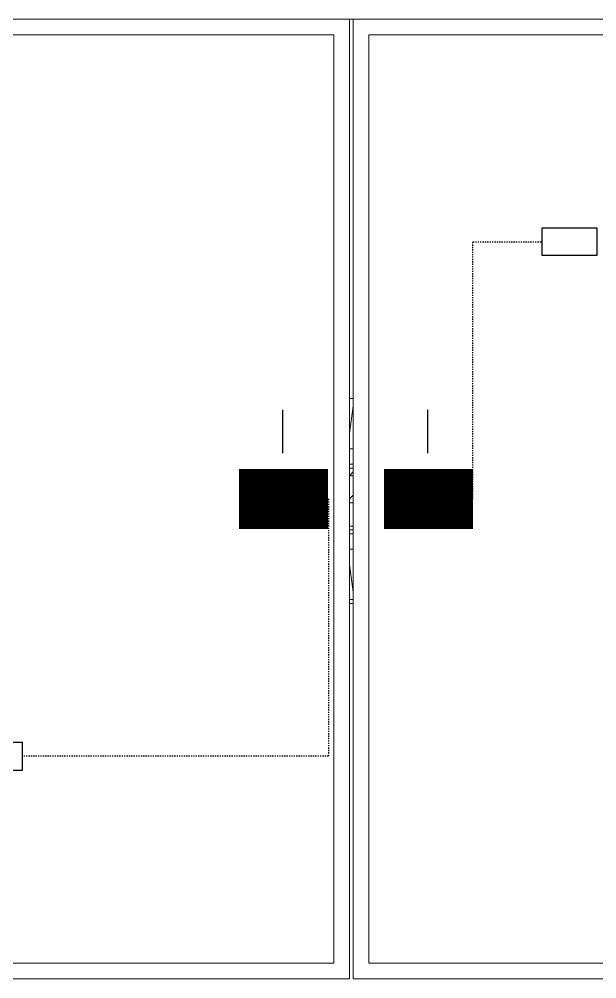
# Model space of a CAD drawing. Header units: feet. Extents: x -12372 to 90117, y -14865 to 4121.
# Drawn here: x 5507 to 5555.3, y 1367 to 1447.3 of the extents above; entities that cross this region are included whole.
import ezdxf

# ---------------------------------------------------------------- set-up
doc = ezdxf.new("R2010")
doc.units = ezdxf.units.FT
doc.header["$MEASUREMENT"] = 0
doc.linetypes.add('HIDDEN', pattern=[0.375, 0.25, -0.125])
for name, color, linetype in [('E-HARN-COMP', 8, 'Continuous'), ('E-TRNK-CABL-NEG', 6, 'HIDDEN'), ('Polarity-Text', 7, 'Continuous')]:
    doc.layers.add(name, color=color, linetype=linetype)

# ---------------------------------------------------------------- blocks, each defined once
blk = doc.blocks.new('A$C47dfd34d')
at = {"lineweight": 5}
for points in [[(6.06642, 0.41332), (6.06642, 0), (6.27141, 0), (6.27141, 0.41332)], [(6.27308, 0.41332), (6.27308, 0), (6.47807, 0), (6.47807, 0.41332)], [(6.27308, 0), (6.27308, 0.41332)], [(6.26475, 0.40665), (6.26475, 0.00667), (6.07475, 0.00667), (6.07475, 0.40665)], [(6.4714, 0.40665), (6.4714, 0.00667), (6.27974, 0.00667), (6.27974, 0.40665)], [(6.27974, 0.00667), (6.27974, 0.40665)], [(6.27308, 0.24999), (6.27141, 0.24999)]]:
    blk.add_lwpolyline(points, close=True, dxfattribs=at)
for points in [[(8.12634, 0.41332), (6.06642, 0.41332)], [(6.27308, 0), (6.27308, 0.41332)], [(6.27974, 0.00667), (6.27974, 0.40665)], [(6.27141, 0.23499), (6.27308, 0.24666), (6.27308, 0.24332)], [(6.27141, 0.22832), (6.27308, 0.22832)], [(6.27308, 0.22166), (6.27141, 0.22166)], [(6.27141, 0.21999), (6.27308, 0.21999)], [(6.27308, 0.21666), (6.27141, 0.21666), (6.27308, 0.21832)], [(6.27141, 0.20666), (6.27308, 0.20832)], [(6.27308, 0.20499), (6.27141, 0.20499)], [(6.27141, 0.19499), (6.27308, 0.19499)], [(6.27308, 0.19333), (6.27141, 0.19333)], [(6.27141, 0.19166), (6.27308, 0.19166)], [(6.27308, 0.18499), (6.27141, 0.18499)], [(6.27308, 0.16999), (6.27308, 0.16666), (6.27141, 0.17833)], [(6.27308, 0.16666), (6.27308, 0.16666)], [(6.27141, 0.16333), (6.27308, 0.16333)], [(6.27141, 0.16166), (6.27308, 0.16166)]]:
    blk.add_lwpolyline(points, dxfattribs=at)

msp = doc.modelspace()

# ---------------------------------------------------------------- linework, layer by layer
at = {"layer": 'E-HARN-COMP'}
for points in [[(5555.333, 1429.865), (5555.333, 1427.54), (5550.769, 1427.54), (5550.769, 1429.865)], [(5507.266, 1384.47), (5507.266, 1386.795), (5502.702, 1386.795), (5502.702, 1384.47)]]:
    msp.add_lwpolyline(points, close=True, dxfattribs=at)
at = {"layer": 'E-HARN-COMP', "const_width": 5}
for points in [[(5525.381, 1407.168), (5532.835, 1407.168)], [(5544.971, 1407.168), (5537.516, 1407.168)]]:
    msp.add_lwpolyline(points, dxfattribs=at)
at = {"layer": 'E-TRNK-CABL-NEG', "ltscale": 0.1}
for points in [[(5544.971, 1407.168), (5544.971, 1428.703), (5550.769, 1428.703)], [(5532.88, 1407.168), (5532.88, 1385.633), (5507.266, 1385.633)]]:
    msp.add_lwpolyline(points, dxfattribs=at)
at = {"layer": 'Polarity-Text'}
for p, q in [((5529.031, 1414.633), (5529.031, 1411.013)), ((5541.166, 1414.633), (5541.166, 1411.013))]:
    msp.add_line(p, q, dxfattribs=at)

# ---------------------------------------------------------------- block references
at = {"xscale": 194.318304, "yscale": 194.318304, "zscale": 194.318304}
msp.add_blockref('A$C47dfd34d', (4315.98, 1367.01), dxfattribs=at)

doc.saveas('drawing.dxf')
